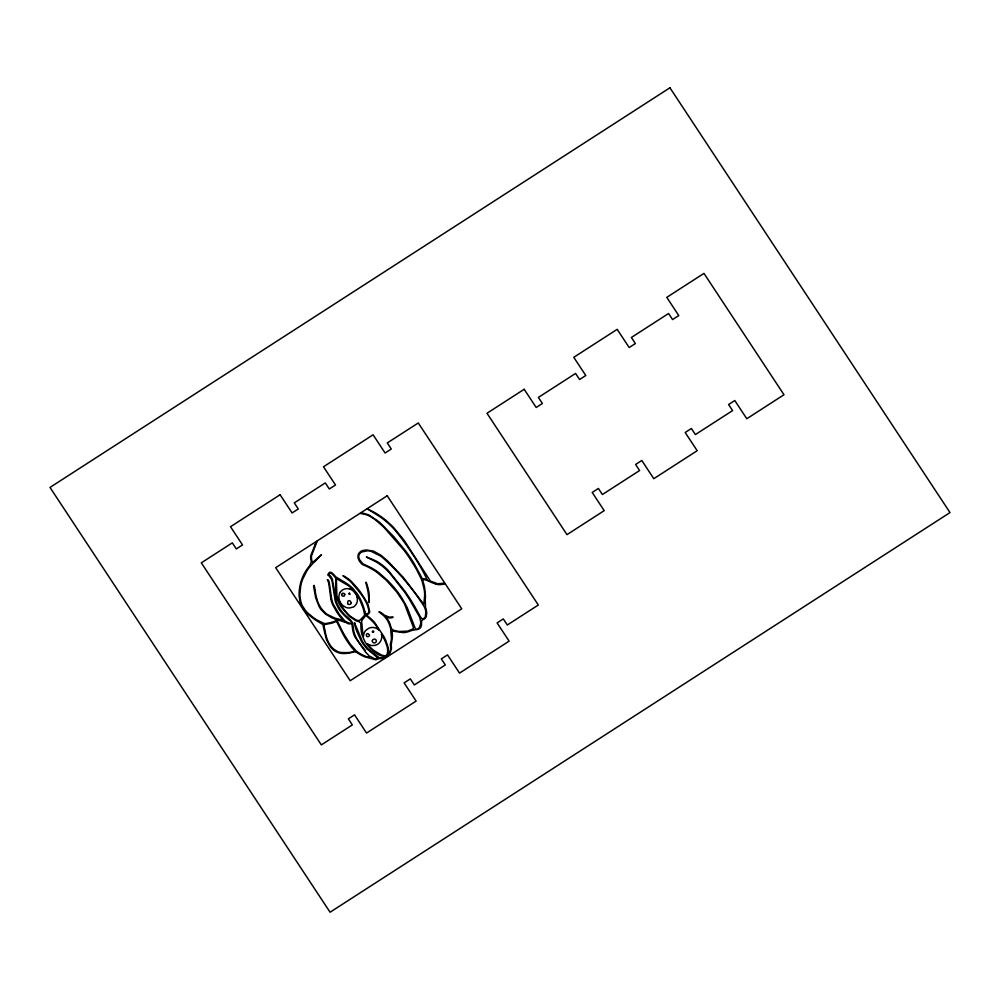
<?xml version="1.0" encoding="UTF-8"?>
<svg xmlns="http://www.w3.org/2000/svg" width="1000" height="1000" viewBox="0 0 1000 1000"><rect width="100%" height="100%" fill="white"/><g stroke="black" fill="none" stroke-linecap="round" stroke-linejoin="round"><path stroke-width="1.5" d="M327.375 579.725L328.425 580.212A28.225 27.725 -15.6 0 1 329.237 582.112L331.425 597.762A54.625 53.663 -15.6 0 0 331.875 599.763A49.363 48.487 -15.6 0 0 332.488 602.075A18.663 18.325 -15.6 0 0 332.825 603.075A22.9 22.5 -15.6 0 0 333.338 604.35L338.975 613.888A34.962 34.337 -15.6 0 0 339.462 614.562L344.975 621.125A2.125 2.087 -15.6 0 0 345.4 621.337L345.7 621.438A2.5 2.45 -15.6 0 1 346.737 622.013L347.775 622.575A13.525 13.275 -15.6 0 0 349.05 623.038L350.275 623.237A3.275 3.212 -15.6 0 0 351.075 623.062L351.438 622.812M336.512 580.112L337.2 579.087L348.263 585.612A36.662 36.012 -15.6 0 1 354.237 591.263L359.613 599.412L362.95 607.675A100.188 98.413 -15.6 0 1 364.075 611.85L364.688 615.237A6.787 6.662 -15.6 0 1 364.325 615.638L360.75 619.362A24.688 24.25 -15.6 0 1 359.812 620.288L357.962 620.538A23.9 23.475 -15.6 0 1 356.15 619.95L350.913 616.688A41.388 40.65 -15.6 0 1 349.212 615.175A55.45 54.475 -15.6 0 1 343.95 609.425L337.925 598.95A29.25 28.725 -15.6 0 1 336.887 595.425L336.438 581.3M351.25 602.638L350.037 600.825A1.887 1.85 -15.6 0 0 347.938 601.188L347.562 603.538M335.838 578.538L334.9 577.05A40.5 39.787 -15.6 0 0 333.312 575.237L332.825 574.712A11.363 11.162 -15.6 0 0 331.062 573.263L329.613 573.1A2.338 2.3 -15.6 0 0 329.113 574.125M329.087 574.275L329.538 575.087A12.438 12.225 -15.6 0 1 332.375 579.288L335.688 599.5A38.212 37.538 -15.6 0 0 337.35 604.425L339.137 607.625A64.488 63.338 -15.6 0 0 340.825 610.188L343.775 613.837A69.887 68.65 -15.6 0 0 345.725 615.712L350.15 619.625L352.788 623.587L353.675 630.7A30.137 29.6 -15.6 0 0 354.738 634.388L356.188 637.825A15.05 14.787 -15.6 0 0 356.737 638.862L359.1 642.45A70.612 69.362 -15.6 0 0 360.95 645L365.4 650.6M335.8 578.938L335.475 591.538A36.825 36.163 -15.6 0 0 335.95 594.9A49.7 48.812 -15.6 0 0 336.3 596.487L336.463 597.163A19.788 19.438 -15.6 0 0 337.262 599.587L338.95 603.275A36.513 35.863 -15.6 0 0 340.988 606.737L349.038 616.15L356.2 620.887A18.05 17.725 -15.6 0 0 358.988 621.538L360.788 623.237L360.975 628.212A42.387 41.638 -15.6 0 0 361.863 634.438L364.762 641.388A61.2 60.113 -15.6 0 0 366.775 644.388L370.213 648.35A51.662 50.75 -15.6 0 0 374.538 652.05L377.512 654.1A16.55 16.25 -15.6 0 0 378.9 654.85A20.463 20.1 -15.6 0 0 382.188 656.075L385.538 656.663L384.925 657.125A12.825 12.6 -15.6 0 1 384.312 657.4L383.65 657.638A5.9 5.787 -15.6 0 1 382.562 657.862L381.25 657.913A27.037 26.562 -15.6 0 1 380.175 657.875L378.9 657.55A4.075 4.013 -15.6 0 0 377.925 656.725L369.325 650.013A31.1 30.55 -15.6 0 1 366.962 647.625L365.525 645.962A39.275 38.587 -15.6 0 1 362.5 641.7L354.425 622.562L355.238 626.8A122.037 119.875 -15.6 0 0 356.737 631.163L361.388 641.3A72.525 71.237 -15.6 0 0 363.212 644.125L366.925 648.787M351.163 603.2L350.662 603.987A14.15 13.9 -15.6 0 1 350.213 604.288L349.062 604.55A7.862 7.713 -15.6 0 1 348.6 604.438L347.825 603.925M314.988 544.975L310.788 555.625A12.775 12.55 -15.6 0 0 310.675 558.237L311.337 561.912L309.713 565.712A57.4 56.375 -15.6 0 0 306.312 570.262L304.662 572.925A45.888 45.075 -15.6 0 0 299.488 588.812A51.487 50.575 -15.6 0 0 299.212 591.287L299.137 592.562A32.362 31.788 -15.6 0 0 299.237 596.838L300.1 601.975A37.325 36.662 -15.6 0 0 301.1 604.913L301.812 606.525A22.713 22.312 -15.6 0 0 302.325 607.375L304 609.888A29.087 28.575 -15.6 0 0 307.512 613.862L313.637 618.725A68.688 67.475 -15.6 0 0 316.663 620.763L321.737 623.837A5.975 5.875 -15.6 0 1 322.663 624.513L323.038 625.363A33.988 33.388 -15.6 0 1 323.3 626.487L323.363 626.8A39.663 38.963 -15.6 0 1 323.587 628.013L326.463 639.587L330.163 646.475A21.662 21.275 -15.6 0 0 332.987 649.488L333.787 650.163M315.087 544.763L316.887 541.4A1.625 1.6 -15.6 0 1 317.2 541.125L311.562 555.65A9.213 9.05 -15.6 0 0 311.438 556.925L311.637 559.525A28.112 27.613 -15.6 0 0 311.988 561.263L312.6 562.513A10.975 10.788 -15.6 0 0 313.412 561.75L321.512 554.75L315.375 560.95M343.1 575.887L346.65 578.612A26.175 25.712 -15.6 0 1 349.412 580.675L349.75 580.975A47.562 46.725 -15.6 0 1 351.175 582.275C358.438 590.812 367.55 600.237 369 611.663A4.013 3.95 -15.6 0 1 368.113 613.162L367.163 613.862M373.363 632.288L373.537 632.013A1.975 1.938 -15.6 0 0 373.675 631.5L373.512 631.087A1.925 1.887 -15.6 0 0 372.837 630.95L372.262 631.888L373.338 632.3M388.15 654.388L389.062 653.112A20.387 20.025 -15.6 0 0 389.8 651.7L390.6 648.863A15.163 14.887 -15.6 0 0 390.45 645.438A5.925 5.812 -15.6 0 1 390.35 644.225L391.037 641.438A51.988 51.062 -15.6 0 0 391.45 638.525L390.625 628.475A39.45 38.75 -15.6 0 0 387.463 620.262L384.6 616.6A28.625 28.112 -15.6 0 0 380.887 613.475L378.9 611.788L380.688 612.375A36.5 35.863 -15.6 0 1 382.925 613.975L383.888 614.763A4.225 4.15 -15.6 0 0 384.95 615.475A8.4 8.25 -15.6 0 1 386.525 615.975L387.137 616.312A9.162 9 -15.6 0 0 388.725 616.975L389.538 617.075A10.362 10.188 -15.6 0 0 391.238 617.05L392.2 616.875M342.438 593.525L341.838 594.263A1.5 1.475 -15.6 0 0 342.362 596.025L343.963 596.175A4.588 4.5 -15.6 0 0 344.3 595.95L344.812 594.5M365.825 582.35L367.025 587.312A48.438 47.587 -15.6 0 1 368.375 594.35L369.162 602.463L369.038 593.25A42.65 41.9 -15.6 0 0 368.075 588.2L366.287 582.388M378.2 658.713L376.4 659.613A2.837 2.788 -15.6 0 1 375.55 659.725L365.012 656.888A40.763 40.038 -15.6 0 1 355.863 651.8M366.625 614.1L365.625 614.438M352.438 652.35L351.512 652.562A26.325 25.863 -15.6 0 1 350.7 652.738L350.337 652.812A42.538 41.788 -15.6 0 1 345.412 653.475L345.062 653.5A16.513 16.213 -15.6 0 1 333.713 650.25M351.688 623.763L349.4 623.9A10.062 9.887 -15.6 0 1 347.912 623.587L345.538 622.312A9.838 9.663 -15.6 0 1 344.85 622.1L344.375 621.938M352.863 652.288L352.8 652.288A5.225 5.125 -15.6 0 0 353.288 652.2L354.375 651.938A7.95 7.8 -15.6 0 1 355.4 651.712L355.913 651.75M378.537 658.612L383.45 658.512A6.662 6.538 -15.6 0 0 385.075 657.975L388.288 655.45A13.987 13.75 -15.6 0 0 390.112 652.837L391.325 649.45A12.375 12.15 -15.6 0 0 391.337 646.413A17.962 17.65 -15.6 0 1 391.25 644.712L392.35 637.375A34.25 33.65 -15.6 0 0 392.3 633.35L392.125 631.825A4.125 4.062 -15.6 0 1 392.038 631.05L403.2 632.587A15.237 14.963 -15.6 0 0 404.575 632.513A12.512 12.287 -15.6 0 0 405.788 632.325L407.113 632.025A32.163 31.587 -15.6 0 0 410.988 630.737C415.65 628.888 422.113 631.2 421.525 622.837A23.8 23.375 -15.6 0 0 421.75 620.487L422.688 619.788A7.512 7.375 -15.6 0 0 424.787 618.713L426.25 616.75L426.675 613.387A17.738 17.425 -15.6 0 0 426.425 610.837L425.988 608.737A8.775 8.625 -15.6 0 0 425.487 607.4L425.25 599.575A43.487 42.713 -15.6 0 0 425.45 596.025L424.6 587.587A61.2 60.125 -15.6 0 0 423.225 582.2L422.775 580.625M349.375 593.175C347.163 594.075 351.6 595.312 349.575 593.212M343.212 575.812L343.65 575.988A19.125 18.787 -15.6 0 1 344.237 576.287L345.188 576.812A23.95 23.525 -15.6 0 1 346.163 577.388L346.562 577.65A40.838 40.113 -15.6 0 1 350.7 580.725L357.575 588.312A119.25 117.137 -15.6 0 1 362.85 595.638L367.113 602.638A45.975 45.163 -15.6 0 1 368.013 604.325L369.738 611.875A3.85 3.775 -15.6 0 1 369.312 612.837L369.1 613.175A2.637 2.587 -15.6 0 1 368.625 613.7L367.663 614.35A8.45 8.3 -15.6 0 0 366.662 615.037L367.438 615.887M385.988 616.763L386.075 616.912A14.787 14.525 -15.6 0 0 386.275 617.25L387.175 618.575A26.725 26.25 -15.6 0 1 389.7 623.162L391.6 628.938L393.663 630.288A75.963 74.612 -15.6 0 0 399.2 631.462L407.35 631.15L412.962 629.012L413.475 627.6M349.925 589.125L347.6 588.65A7.887 7.75 -15.6 0 0 340.238 592.263M367.55 643.988L367.512 643.988A5.925 5.825 -15.6 0 1 368.45 644.475L370.875 645.325A11.925 11.712 -15.6 0 0 372.775 645.562L375.337 645.312A8.8 8.637 -15.6 0 0 380.938 640.525A9.325 9.162 -15.6 0 0 381.438 634.25L382.525 635.7A77.537 76.162 -15.6 0 1 385.412 641.762L387.088 646.425A21.962 21.575 -15.6 0 1 387.638 649.737L387.6 651.963A19.188 18.837 -15.6 0 1 387.062 654.412L385.737 655.85L384.237 655.688A20.475 20.113 -15.6 0 1 381.438 655L373.938 650.562A42.213 41.463 -15.6 0 1 368.938 645.75L367.612 644.287M435.887 584.113L431.9 582.612A52.638 51.7 -15.6 0 1 430.763 582.137L428.575 581.125M337.8 619.938L344.137 621.85M328.537 575.413L328.462 575.375A1.363 1.338 -15.6 0 1 328.062 575.188M428.462 581.075L427.113 580.438M426.725 580.25L423.35 579.338A3.588 3.525 -15.6 0 0 422.837 579.65L422.688 580.262M426.788 579.438L422.3 578.663L413.95 563.25A165.275 162.35 -15.6 0 0 405.588 550.962L393.713 536.562L379.613 522.263L368.787 514.888L363.387 513.25L360.275 513.325L363.2 514.038A20.387 20.025 -15.6 0 1 368.612 515.612L369.95 516.287A45.725 44.913 -15.6 0 1 373.225 518.263L373.825 518.675A13.8 13.55 -15.6 0 1 374.4 519.1L375.125 519.637A8.35 8.2 -15.6 0 0 375.525 519.913L382.65 526.163A84.838 83.325 -15.6 0 1 384.1 527.562L404.038 550.312A232.65 228.538 -15.6 0 1 408.812 556.95L416.188 568.737L421.763 579.95M376.538 571.975L386.337 580.312L396.675 591.925A48.125 47.263 -15.6 0 1 397.35 592.85L403.638 602.35A31.387 30.838 -15.6 0 1 404.487 603.875L413.325 627.112M426.987 579.55C420.375 564.688 407.125 545.05 395.525 530.775A84.438 82.938 -15.6 0 0 379.875 516.688L367.375 508.837L376.3 513.45M370.025 656.312L374.775 658.825L377.137 658.4A3.912 3.837 -15.6 0 0 377.825 657.887L367.1 648.938M376.587 513.625L381.575 516.987A128.275 126 -15.6 0 1 386 520.388L392.638 526.45A55.113 54.125 -15.6 0 1 393.512 527.375L403.275 539.2A116.888 114.812 -15.6 0 1 404.888 541.413L430.375 581.087L437.625 583.713L443.488 583.337A16.9 16.6 -15.6 0 1 444 583.237L445.05 583.6L443.725 584.087A14.812 14.55 -15.6 0 1 435.875 584.15M376.262 571.812L375.225 571.1A12.625 12.4 -15.6 0 0 374.837 570.837L370.363 568.225A52.888 51.95 -15.6 0 0 366.65 566.375L362.825 564.7A4.487 4.412 -15.6 0 1 361.95 564.087L361.587 563.737A18.613 18.275 -15.6 0 1 359.087 560.525L358.113 558.15A8.238 8.088 -15.6 0 1 357.975 555.925L358.325 554.25A3.85 3.787 -15.6 0 1 358.738 553.45L359.562 552.475A8.787 8.625 -15.6 0 1 361.163 551.213L362 550.775A4.013 3.938 -15.6 0 1 362.75 550.538L363.988 550.312A37.975 37.3 -15.6 0 1 366.65 550.013L373.413 551.062L380.325 554.875A42.888 42.138 -15.6 0 1 382.088 556.2L386.675 560.138A92.975 91.337 -15.6 0 1 388.15 561.5L403.1 577.212M367.788 616.163L370.238 618.162A58.537 57.5 -15.6 0 1 374.487 622.263L383.888 636.538A119.125 117.025 -15.6 0 1 386.062 641.15L388.237 647.788L388.188 653.562A4.062 3.987 -15.6 0 0 388.038 654.325L388.05 654.362M328.85 575.588L331.512 579.35A8.75 8.6 -15.6 0 1 332.013 580.55L335.175 600.6A35.763 35.125 -15.6 0 0 336.35 603.888L338.438 608.237A19.6 19.25 -15.6 0 0 340.05 610.625L342.425 613.45A69.237 68.012 -15.6 0 0 350.763 621.1A12.45 12.225 -15.6 0 1 351.688 621.925L351.875 622.15M344.475 593.825L344.3 593.65A1.638 1.613 -15.6 0 0 343.4 593.288L343.162 593.288A1.5 1.475 -15.6 0 0 342.388 593.575M403.338 577.463L423.837 604.312L424.65 595.612A34.312 33.712 -15.6 0 0 424.288 590.25L424.175 589.575A34.2 33.587 -15.6 0 0 423.9 588.088L421.863 580.363M366.025 652.638C375.325 661.4 362.163 655.3 358.25 652.463A26 25.538 -15.6 0 1 355.85 650.562L350 643.812L344.113 634.45A148.488 145.863 -15.6 0 1 340.462 627.5L337.113 620.638A23.462 23.05 -15.6 0 1 336.887 620.125L336.775 619.65A3.538 3.475 -15.6 0 1 337.488 619.85M365.712 652.275L354.85 636.825A25.688 25.225 -15.6 0 1 353.612 633.562L353.062 631.65A17.938 17.613 -15.6 0 1 352.788 630.375L351.875 623.8M366.512 635.925L366.337 635.025A1.587 1.562 -15.6 0 1 367.587 633.587A2.2 2.163 -15.6 0 1 367.975 633.6L369.438 634.925A1.275 1.25 -15.6 0 1 369.275 635.837L368.988 636.175A1.638 1.613 -15.6 0 1 366.65 636.263M356.337 592.737L353.587 589.3A27.738 27.237 -15.6 0 0 351.087 586.812L350.688 586.475A56.65 55.65 -15.6 0 0 349.85 585.788A49.837 48.95 -15.6 0 0 343.913 581.712A58.938 57.888 -15.6 0 0 342.562 580.95L335.863 576.912A54.1 53.15 -15.6 0 0 335.037 575.975C333.587 574.475 330.325 570.025 328.587 573.362A6.112 6 -15.6 0 1 328.15 574.3L328.05 574.788M393.125 617.075L392.938 617.425A3.688 3.625 -15.6 0 1 392.425 617.612L391.725 617.75A11.25 11.05 -15.6 0 1 390.125 617.888L388.913 617.8A9.688 9.513 -15.6 0 1 387.075 617.125L386.562 616.9A6.725 6.6 -15.6 0 0 386.012 616.675M420.487 616.95L414.312 605.837A229.2 225.15 -15.6 0 0 405.112 591.475L387.925 570.087A57.075 56.062 -15.6 0 0 382.825 565.487A62.613 61.5 -15.6 0 0 380.613 563.85L379.025 562.762A43.2 42.425 -15.6 0 0 375.763 560.812L366.325 556.987L373.013 560.312A47.713 46.863 -15.6 0 1 378.25 563.2L381.425 565.425A63.125 62 -15.6 0 1 385.962 569.288L389.55 572.9A16.012 15.725 -15.6 0 1 389.85 573.225L404.475 591.912A305.163 299.75 -15.6 0 1 409.275 599.113L419.762 617.337L420.812 622.487A12.425 12.2 -15.6 0 1 420.387 624.625L420.112 625.525A13.462 13.225 -15.6 0 1 419.275 627.525L418.137 629.05A2.037 2 -15.6 0 1 417.175 629.3L416.725 629.3A7.763 7.625 -15.6 0 1 415.5 629.087L407.25 607.7L402.188 598.55A120.363 118.225 -15.6 0 0 397.725 592.062L395.85 589.612A70.6 69.35 -15.6 0 0 393.625 586.938L392.125 585.25A162.862 159.975 -15.6 0 0 387.088 579.95L378.913 572.75A56.188 55.2 -15.6 0 0 371.688 568.013L363.1 563.9A3.862 3.787 -15.6 0 1 362.638 563.562L359.387 559.412A7.625 7.488 -15.6 0 1 358.825 557.6L358.862 555.1A3.85 3.775 -15.6 0 1 359.225 554.225L361.425 552.075L367.337 550.8A14.562 14.3 -15.6 0 1 370.637 551.1L380.637 556.075A50.825 49.925 -15.6 0 1 382.562 557.612C398.475 571.562 412.137 588.05 423.688 605.725A8.838 8.688 -15.6 0 0 424.338 606.925L425.213 609.012A17.525 17.212 -15.6 0 1 425.812 612.587L425.262 617.038A3.225 3.162 -15.6 0 1 424.637 617.8L423.775 618.4A10.362 10.175 -15.6 0 1 422.312 619.062L420.637 617.238M327.463 579.925L327.962 581.05A15.462 15.188 -15.6 0 1 328.85 583.825L330.875 598.888M365.412 613.913L364.812 611.438M315.613 597.35L313.625 586.438M314.988 589.938L315.525 593.2A77.387 76.025 -15.6 0 0 316.812 598.775L317.337 600.588A24.512 24.075 -15.6 0 0 317.975 602.375A31.05 30.5 -15.6 0 0 321.25 608.438L324.938 612.612A22.862 22.45 -15.6 0 0 328 614.862L335.438 618.325L342.912 620.163L339.7 616.125A125.5 123.275 -15.6 0 1 336.875 612.163L332.6 604.612A59.887 58.825 -15.6 0 1 331.45 601.362L330.938 599.263M324.738 629.888L323.9 624.688A7.45 7.312 -15.6 0 1 324.35 624.587L331.075 623.325A19.325 18.975 -15.6 0 0 335.788 621.55L336.625 621.512L342.475 633.175A67.525 66.338 -15.6 0 0 343.638 635.337L344.7 637.15A120.262 118.125 -15.6 0 0 348.212 642.712L351.8 647.562A40.163 39.462 -15.6 0 0 352.45 648.3L353.438 649.338A44.488 43.7 -15.6 0 0 354.137 650.037C355.562 653.213 343.038 652.7 340.15 652.375A13.338 13.1 -15.6 0 1 337.525 651.488L334.225 649.488A15.962 15.675 -15.6 0 1 331.95 647.4L331.25 646.575A23.675 23.262 -15.6 0 1 328.075 641.4L327.062 638.913A39.575 38.875 -15.6 0 1 326.488 637.15A59.262 58.212 -15.6 0 1 326.1 635.8L324.762 630M314.913 589.55L314.587 587.513M315.675 597.7L319.15 606.675A41.788 41.05 -15.6 0 0 321 609.5L325.525 614.075L331.675 617.688A37.612 36.938 -15.6 0 0 334.325 618.75A26.463 25.987 -15.6 0 1 335.138 619.05L336.1 620.237L335.387 620.887A10.6 10.412 -15.6 0 1 333.587 621.775L330.525 622.625A81.575 80.125 -15.6 0 1 324.613 623.7L316.712 619.862A100.862 99.075 -15.6 0 1 314.85 618.6L314.2 618.15A107.2 105.3 -15.6 0 1 312.325 616.788L307.413 612.663A25.812 25.35 -15.6 0 1 304.875 609.725L302.387 605.763A21.137 20.762 -15.6 0 1 300.9 601.9L300.188 598.25A33.888 33.288 -15.6 0 1 299.913 594.325L300.7 586.163A46.638 45.812 -15.6 0 1 302.5 579.625L306.938 570.688A56.1 55.1 -15.6 0 1 315.413 561M314.562 587.312L314.137 585.337L313.525 585.825M361.587 620.725L365.95 615.312L371.362 620.275A43.375 42.6 -15.6 0 1 375.4 624.637L378.888 630.075L378.137 629.4A7.412 7.275 -15.6 0 0 376.788 628.55L375.525 628A8.512 8.363 -15.6 0 0 371.675 627.5A11.538 11.338 -15.6 0 0 370.875 627.587L370.375 627.688A6.412 6.3 -15.6 0 0 369.012 628.15L366.163 630.075A7.275 7.15 -15.6 0 0 364.65 632.025L364 633.65A11.925 11.712 -15.6 0 0 363.625 635.5L363.338 636.587A10.688 10.5 -15.6 0 1 363.025 635.65L361.6 621.062M344.35 593.825A1.5 1.475 -15.6 0 1 344.675 594.5M340.25 592.263A8.263 8.125 -15.6 0 0 339.275 594.375L338.975 595.825A11.062 10.862 -15.6 0 0 339.8 601.388L340.5 602.725A14.025 13.787 -15.6 0 0 342.863 605.525L345.85 607.375A9.938 9.762 -15.6 0 0 349.387 608L353.4 607.038A6.65 6.525 -15.6 0 0 354.75 605.975L355.85 604.725A8.588 8.438 -15.6 0 0 357.287 601.312L357.375 598.5A12.65 12.425 -15.6 0 0 357.25 597.6M349.925 589.125A9.875 9.7 -15.6 0 1 352.775 590.588L355.15 593A15.6 15.325 -15.6 0 1 355.875 594.05A10.725 10.537 -15.6 0 1 357.287 597.6M356.425 592.675A51.925 51 -15.6 0 1 364.725 611.462M372.35 640.812L372.337 640.95A1.525 1.5 -15.6 0 0 372.35 641.325A2.125 2.087 -15.6 0 0 373.587 642.85L374.688 642.938A2.225 2.188 -15.6 0 0 376.188 641.7L376.3 641.275A2.4 2.35 -15.6 0 0 376.112 640.075L375.112 639.237A2.625 2.587 -15.6 0 0 374.113 639.075L372.85 639.675A2.5 2.45 -15.6 0 0 372.35 640.825M669.938 87.775L50 487.425L330.062 912.225L950 512.575L669.938 87.775M280.1 494.75L230.5 526.725L242.512 544.925L236.312 548.925L232.312 542.85L201.312 562.837L321.337 744.9L352.337 724.912L348.338 718.85L354.538 714.85L366.538 733.05L416.125 701.087L404.125 682.875L410.325 678.875L414.325 684.95L445.325 664.963L441.325 658.9L447.525 654.9L459.525 673.1L509.125 641.137L497.113 622.925L503.312 618.925L507.312 625L538.312 605.013L418.288 422.962L387.287 442.938L391.287 449.012L385.087 453.013L373.088 434.8L323.5 466.775L335.5 484.975L329.3 488.975L325.3 482.912L294.3 502.887L298.3 508.963L292.1 512.95L280.1 494.75M524.188 389.288L486.987 413.263L567 534.637L604.2 510.65L592.2 492.45L598.4 488.45L602.4 494.525L639.6 470.538L635.6 464.475L641.787 460.475L653.8 478.688L697.188 450.712L685.188 432.5L691.388 428.5L695.387 434.575L732.588 410.6L728.587 404.525L734.788 400.525L746.787 418.738L783.988 394.75L703.962 273.387L666.775 297.362L678.775 315.575L672.575 319.562L668.575 313.5L631.375 337.475L635.375 343.55L629.175 347.537L617.175 329.338L573.775 357.312L585.788 375.513L579.587 379.513L575.575 373.45L538.387 397.425L542.388 403.488L536.188 407.488L524.188 389.288M387.212 495.775L275.675 567.675L350.2 680.713L461.737 608.812L387.212 495.775"/></g></svg>
